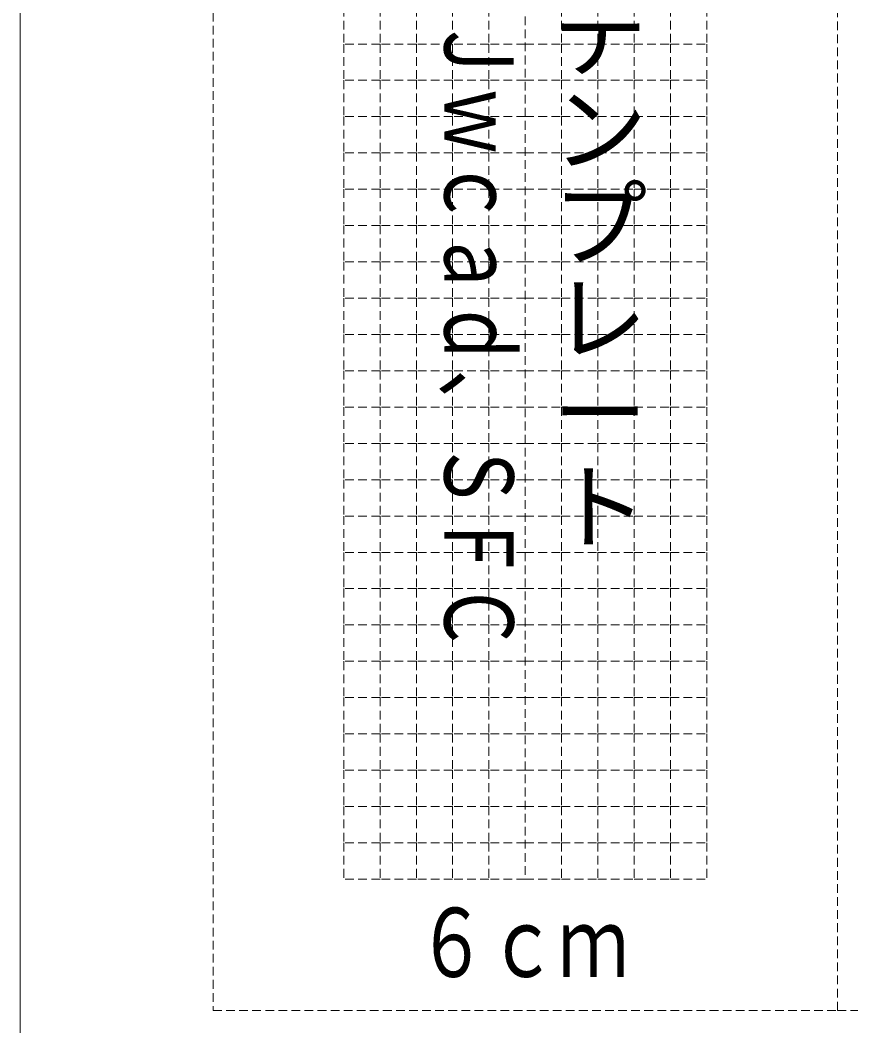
# Model space of a CAD drawing. Units: millimetres on the paper. Extents: x -148 to 223, y -210 to 210.
# Drawn here: x -148 to -33.6, y -136.3 to 2.2 of the extents above; entities that cross this region are included whole.
import ezdxf
from ezdxf.enums import TextEntityAlignment as Align

# ---------------------------------------------------------------- set-up
doc = ezdxf.new("R2010")
doc.units = ezdxf.units.MM
doc.linetypes.add('DASHED1', pattern=[1.8, 1.2, -0.6])
doc.layers.add('0-0', color=3, linetype='DASHED1', lineweight=9)
doc.styles.add('@ＭＳ ゴシック', font='')
doc.styles.add('ＭＳ ゴシック', font='')
doc.styles.get('@ＭＳ ゴシック').set_extended_font_data('@MS Gothic')
doc.styles.get('ＭＳ ゴシック').set_extended_font_data('MS Gothic')

msp = doc.modelspace()

# ---------------------------------------------------------------- linework, layer by layer
at = {"layer": '0-0'}
for p, q in [((-35.42, -134.154), (-35.42, 168.846)), ((-78.42, 108.929), (-78.42, -116.071)), ((-88.42, 3.929), (-88.42, -1.071)), ((-83.42, 3.929), (-83.42, -1.071)), ((-73.42, 3.929), (-73.42, -1.071)), ((-68.42, 3.929), (-68.42, -1.071)), ((-88.42, -1.071), (-88.42, -6.071)), ((-83.42, -1.071), (-83.42, -6.071)), ((-73.42, -1.071), (-73.42, -6.071)), ((-68.42, -1.071), (-68.42, -6.071)), ((-88.42, -6.071), (-88.42, -11.071)), ((-83.42, -6.071), (-83.42, -11.071)), ((-73.42, -6.071), (-73.42, -11.071)), ((-68.42, -6.071), (-68.42, -11.071)), ((-88.42, -11.071), (-88.42, -16.071)), ((-83.42, -11.071), (-83.42, -16.071)), ((-73.42, -11.071), (-73.42, -16.071)), ((-68.42, -11.071), (-68.42, -16.071)), ((-88.42, -16.071), (-88.42, -21.071)), ((-83.42, -16.071), (-83.42, -21.071)), ((-73.42, -16.071), (-73.42, -21.071)), ((-68.42, -16.071), (-68.42, -21.071)), ((-88.42, -21.071), (-88.42, -26.071)), ((-83.42, -21.071), (-83.42, -26.071)), ((-73.42, -21.071), (-73.42, -26.071)), ((-68.42, -21.071), (-68.42, -26.071)), ((-88.42, -26.071), (-88.42, -31.071)), ((-83.42, -26.071), (-83.42, -31.071)), ((-73.42, -26.071), (-73.42, -31.071)), ((-68.42, -26.071), (-68.42, -31.071)), ((-88.42, -31.071), (-88.42, -36.071)), ((-83.42, -31.071), (-83.42, -36.071)), ((-73.42, -31.071), (-73.42, -36.071)), ((-68.42, -31.071), (-68.42, -36.071)), ((-88.42, -36.071), (-88.42, -41.071)), ((-83.42, -36.071), (-83.42, -41.071)), ((-73.42, -36.071), (-73.42, -41.071)), ((-68.42, -36.071), (-68.42, -41.071)), ((-88.42, -41.071), (-88.42, -46.071)), ((-83.42, -41.071), (-83.42, -46.071)), ((-73.42, -41.071), (-73.42, -46.071)), ((-68.42, -41.071), (-68.42, -46.071)), ((-88.42, -46.071), (-88.42, -51.071)), ((-83.42, -46.071), (-83.42, -51.071)), ((-73.42, -46.071), (-73.42, -51.071)), ((-68.42, -46.071), (-68.42, -51.071)), ((-88.42, -51.071), (-88.42, -56.071)), ((-83.42, -51.071), (-83.42, -56.071)), ((-73.42, -51.071), (-73.42, -56.071)), ((-68.42, -51.071), (-68.42, -56.071)), ((-88.42, -56.071), (-88.42, -61.071)), ((-83.42, -56.071), (-83.42, -61.071)), ((-73.42, -56.071), (-73.42, -61.071)), ((-68.42, -56.071), (-68.42, -61.071)), ((-88.42, -61.071), (-88.42, -66.071)), ((-83.42, -61.071), (-83.42, -66.071)), ((-73.42, -61.071), (-73.42, -66.071)), ((-68.42, -61.071), (-68.42, -66.071)), ((-88.42, -66.071), (-88.42, -71.071)), ((-83.42, -66.071), (-83.42, -71.071)), ((-73.42, -66.071), (-73.42, -71.071)), ((-68.42, -66.071), (-68.42, -71.071)), ((-88.42, -71.071), (-88.42, -76.071)), ((-83.42, -71.071), (-83.42, -76.071)), ((-73.42, -71.071), (-73.42, -76.071)), ((-68.42, -71.071), (-68.42, -76.071)), ((-88.42, -76.071), (-88.42, -81.071)), ((-83.42, -76.071), (-83.42, -81.071)), ((-73.42, -76.071), (-73.42, -81.071)), ((-68.42, -76.071), (-68.42, -81.071)), ((-88.42, -81.071), (-88.42, -86.071)), ((-83.42, -81.071), (-83.42, -86.071)), ((-73.42, -81.071), (-73.42, -86.071)), ((-68.42, -81.071), (-68.42, -86.071)), ((-88.42, -86.071), (-88.42, -91.071)), ((-83.42, -86.071), (-83.42, -91.071)), ((-73.42, -86.071), (-73.42, -91.071)), ((-68.42, -86.071), (-68.42, -91.071)), ((-88.42, -91.071), (-88.42, -96.071)), ((-83.42, -91.071), (-83.42, -96.071)), ((-73.42, -91.071), (-73.42, -96.071)), ((-68.42, -91.071), (-68.42, -96.071)), ((-88.42, -96.071), (-88.42, -101.071)), ((-83.42, -96.071), (-83.42, -101.071)), ((-73.42, -96.071), (-73.42, -101.071)), ((-68.42, -96.071), (-68.42, -101.071)), ((-88.42, -101.071), (-88.42, -106.071)), ((-83.42, -101.071), (-83.42, -106.071)), ((-73.42, -101.071), (-73.42, -106.071)), ((-68.42, -101.071), (-68.42, -106.071)), ((-88.42, -106.071), (-88.42, -111.071)), ((-83.42, -106.071), (-83.42, -111.071)), ((-73.42, -106.071), (-73.42, -111.071)), ((-68.42, -106.071), (-68.42, -111.071)), ((-88.42, -111.071), (-88.42, -116.071)), ((-83.42, -111.071), (-83.42, -116.071)), ((-73.42, -111.071), (-73.42, -116.071)), ((-68.42, -111.071), (-68.42, -116.071)), ((-98.42, -116.071), (-103.42, -116.071)), ((-93.42, -116.071), (-98.42, -116.071)), ((-88.42, -116.071), (-93.42, -116.071)), ((-68.42, -116.071), (-63.42, -116.071)), ((-63.42, -116.071), (-58.42, -116.071)), ((-58.42, -116.071), (-53.42, -116.071)), ((-121.42, -134.154), (-35.42, -134.154)), ((-35.42, -134.154), (50.58, -134.154))]:
    msp.add_line(p, q, dxfattribs=at)
at = {"layer": '0-0', "color": 7, "linetype": 'Continuous'}
msp.add_lwpolyline([(148, 210), (-148, 210), (-148, -210)], dxfattribs=at)
at = {"layer": '0-0'}
for points in [[(-35.42, 168.846), (-121.42, 168.846), (-121.42, -134.154)], [(-98.42, 3.929), (-103.42, 3.929), (-103.42, -1.071)], [(-93.42, 3.929), (-98.42, 3.929), (-98.42, -1.071)], [(-88.42, 3.929), (-93.42, 3.929), (-93.42, -1.071)], [(-68.42, 3.929), (-63.42, 3.929), (-63.42, -1.071)], [(-63.42, 3.929), (-58.42, 3.929), (-58.42, -1.071)], [(-58.42, 3.929), (-53.42, 3.929), (-53.42, -1.071)], [(-98.42, -1.071), (-103.42, -1.071), (-103.42, -6.071)], [(-93.42, -1.071), (-98.42, -1.071), (-98.42, -6.071)], [(-88.42, -1.071), (-93.42, -1.071), (-93.42, -6.071)], [(-78.42, -1.071), (-83.42, -1.071), (-88.42, -1.071)], [(-78.42, -1.071), (-73.42, -1.071), (-68.42, -1.071)], [(-68.42, -1.071), (-63.42, -1.071), (-63.42, -6.071)], [(-63.42, -1.071), (-58.42, -1.071), (-58.42, -6.071)], [(-58.42, -1.071), (-53.42, -1.071), (-53.42, -6.071)], [(-98.42, -6.071), (-103.42, -6.071), (-103.42, -11.071)], [(-93.42, -6.071), (-98.42, -6.071), (-98.42, -11.071)], [(-88.42, -6.071), (-93.42, -6.071), (-93.42, -11.071)], [(-78.42, -6.071), (-83.42, -6.071), (-88.42, -6.071)], [(-78.42, -6.071), (-73.42, -6.071), (-68.42, -6.071)], [(-68.42, -6.071), (-63.42, -6.071), (-63.42, -11.071)], [(-63.42, -6.071), (-58.42, -6.071), (-58.42, -11.071)], [(-58.42, -6.071), (-53.42, -6.071), (-53.42, -11.071)], [(-98.42, -11.071), (-103.42, -11.071), (-103.42, -16.071)], [(-93.42, -11.071), (-98.42, -11.071), (-98.42, -16.071)], [(-88.42, -11.071), (-93.42, -11.071), (-93.42, -16.071)], [(-78.42, -11.071), (-83.42, -11.071), (-88.42, -11.071)], [(-78.42, -11.071), (-73.42, -11.071), (-68.42, -11.071)], [(-68.42, -11.071), (-63.42, -11.071), (-63.42, -16.071)], [(-63.42, -11.071), (-58.42, -11.071), (-58.42, -16.071)], [(-58.42, -11.071), (-53.42, -11.071), (-53.42, -16.071)], [(-98.42, -16.071), (-103.42, -16.071), (-103.42, -21.071)], [(-93.42, -16.071), (-98.42, -16.071), (-98.42, -21.071)], [(-88.42, -16.071), (-93.42, -16.071), (-93.42, -21.071)], [(-78.42, -16.071), (-83.42, -16.071), (-88.42, -16.071)], [(-78.42, -16.071), (-73.42, -16.071), (-68.42, -16.071)], [(-68.42, -16.071), (-63.42, -16.071), (-63.42, -21.071)], [(-63.42, -16.071), (-58.42, -16.071), (-58.42, -21.071)], [(-58.42, -16.071), (-53.42, -16.071), (-53.42, -21.071)], [(-98.42, -21.071), (-103.42, -21.071), (-103.42, -26.071)], [(-93.42, -21.071), (-98.42, -21.071), (-98.42, -26.071)], [(-88.42, -21.071), (-93.42, -21.071), (-93.42, -26.071)], [(-78.42, -21.071), (-83.42, -21.071), (-88.42, -21.071)], [(-78.42, -21.071), (-73.42, -21.071), (-68.42, -21.071)], [(-68.42, -21.071), (-63.42, -21.071), (-63.42, -26.071)], [(-63.42, -21.071), (-58.42, -21.071), (-58.42, -26.071)], [(-58.42, -21.071), (-53.42, -21.071), (-53.42, -26.071)], [(-98.42, -26.071), (-103.42, -26.071), (-103.42, -31.071)], [(-93.42, -26.071), (-98.42, -26.071), (-98.42, -31.071)], [(-88.42, -26.071), (-93.42, -26.071), (-93.42, -31.071)], [(-78.42, -26.071), (-83.42, -26.071), (-88.42, -26.071)], [(-78.42, -26.071), (-73.42, -26.071), (-68.42, -26.071)], [(-68.42, -26.071), (-63.42, -26.071), (-63.42, -31.071)], [(-63.42, -26.071), (-58.42, -26.071), (-58.42, -31.071)], [(-58.42, -26.071), (-53.42, -26.071), (-53.42, -31.071)], [(-98.42, -31.071), (-103.42, -31.071), (-103.42, -36.071)], [(-93.42, -31.071), (-98.42, -31.071), (-98.42, -36.071)], [(-88.42, -31.071), (-93.42, -31.071), (-93.42, -36.071)], [(-78.42, -31.071), (-83.42, -31.071), (-88.42, -31.071)], [(-78.42, -31.071), (-73.42, -31.071), (-68.42, -31.071)], [(-68.42, -31.071), (-63.42, -31.071), (-63.42, -36.071)], [(-63.42, -31.071), (-58.42, -31.071), (-58.42, -36.071)], [(-58.42, -31.071), (-53.42, -31.071), (-53.42, -36.071)], [(-98.42, -36.071), (-103.42, -36.071), (-103.42, -41.071)], [(-93.42, -36.071), (-98.42, -36.071), (-98.42, -41.071)], [(-88.42, -36.071), (-93.42, -36.071), (-93.42, -41.071)], [(-78.42, -36.071), (-83.42, -36.071), (-88.42, -36.071)], [(-78.42, -36.071), (-73.42, -36.071), (-68.42, -36.071)], [(-68.42, -36.071), (-63.42, -36.071), (-63.42, -41.071)], [(-63.42, -36.071), (-58.42, -36.071), (-58.42, -41.071)], [(-58.42, -36.071), (-53.42, -36.071), (-53.42, -41.071)], [(-98.42, -41.071), (-103.42, -41.071), (-103.42, -46.071)], [(-93.42, -41.071), (-98.42, -41.071), (-98.42, -46.071)], [(-88.42, -41.071), (-93.42, -41.071), (-93.42, -46.071)], [(-78.42, -41.071), (-83.42, -41.071), (-88.42, -41.071)], [(-78.42, -41.071), (-73.42, -41.071), (-68.42, -41.071)], [(-68.42, -41.071), (-63.42, -41.071), (-63.42, -46.071)], [(-63.42, -41.071), (-58.42, -41.071), (-58.42, -46.071)], [(-58.42, -41.071), (-53.42, -41.071), (-53.42, -46.071)], [(-98.42, -46.071), (-103.42, -46.071), (-103.42, -51.071)], [(-93.42, -46.071), (-98.42, -46.071), (-98.42, -51.071)], [(-88.42, -46.071), (-93.42, -46.071), (-93.42, -51.071)], [(-78.42, -46.071), (-83.42, -46.071), (-88.42, -46.071)], [(-78.42, -46.071), (-73.42, -46.071), (-68.42, -46.071)], [(-68.42, -46.071), (-63.42, -46.071), (-63.42, -51.071)], [(-63.42, -46.071), (-58.42, -46.071), (-58.42, -51.071)], [(-58.42, -46.071), (-53.42, -46.071), (-53.42, -51.071)], [(-98.42, -51.071), (-103.42, -51.071), (-103.42, -56.071)], [(-93.42, -51.071), (-98.42, -51.071), (-98.42, -56.071)], [(-88.42, -51.071), (-93.42, -51.071), (-93.42, -56.071)], [(-78.42, -51.071), (-83.42, -51.071), (-88.42, -51.071)], [(-78.42, -51.071), (-73.42, -51.071), (-68.42, -51.071)], [(-68.42, -51.071), (-63.42, -51.071), (-63.42, -56.071)], [(-63.42, -51.071), (-58.42, -51.071), (-58.42, -56.071)], [(-58.42, -51.071), (-53.42, -51.071), (-53.42, -56.071)], [(-98.42, -56.071), (-103.42, -56.071), (-103.42, -61.071)], [(-93.42, -56.071), (-98.42, -56.071), (-98.42, -61.071)], [(-88.42, -56.071), (-93.42, -56.071), (-93.42, -61.071)], [(-78.42, -56.071), (-83.42, -56.071), (-88.42, -56.071)], [(-78.42, -56.071), (-73.42, -56.071), (-68.42, -56.071)], [(-68.42, -56.071), (-63.42, -56.071), (-63.42, -61.071)], [(-63.42, -56.071), (-58.42, -56.071), (-58.42, -61.071)], [(-58.42, -56.071), (-53.42, -56.071), (-53.42, -61.071)], [(-98.42, -61.071), (-103.42, -61.071), (-103.42, -66.071)], [(-93.42, -61.071), (-98.42, -61.071), (-98.42, -66.071)], [(-88.42, -61.071), (-93.42, -61.071), (-93.42, -66.071)], [(-78.42, -61.071), (-83.42, -61.071), (-88.42, -61.071)], [(-78.42, -61.071), (-73.42, -61.071), (-68.42, -61.071)], [(-68.42, -61.071), (-63.42, -61.071), (-63.42, -66.071)], [(-63.42, -61.071), (-58.42, -61.071), (-58.42, -66.071)], [(-58.42, -61.071), (-53.42, -61.071), (-53.42, -66.071)], [(-98.42, -66.071), (-103.42, -66.071), (-103.42, -71.071)], [(-93.42, -66.071), (-98.42, -66.071), (-98.42, -71.071)], [(-88.42, -66.071), (-93.42, -66.071), (-93.42, -71.071)], [(-78.42, -66.071), (-83.42, -66.071), (-88.42, -66.071)], [(-78.42, -66.071), (-73.42, -66.071), (-68.42, -66.071)], [(-68.42, -66.071), (-63.42, -66.071), (-63.42, -71.071)], [(-63.42, -66.071), (-58.42, -66.071), (-58.42, -71.071)], [(-58.42, -66.071), (-53.42, -66.071), (-53.42, -71.071)], [(-98.42, -71.071), (-103.42, -71.071), (-103.42, -76.071)], [(-93.42, -71.071), (-98.42, -71.071), (-98.42, -76.071)], [(-88.42, -71.071), (-93.42, -71.071), (-93.42, -76.071)], [(-78.42, -71.071), (-83.42, -71.071), (-88.42, -71.071)], [(-78.42, -71.071), (-73.42, -71.071), (-68.42, -71.071)], [(-68.42, -71.071), (-63.42, -71.071), (-63.42, -76.071)], [(-63.42, -71.071), (-58.42, -71.071), (-58.42, -76.071)], [(-58.42, -71.071), (-53.42, -71.071), (-53.42, -76.071)], [(-98.42, -76.071), (-103.42, -76.071), (-103.42, -81.071)], [(-93.42, -76.071), (-98.42, -76.071), (-98.42, -81.071)], [(-88.42, -76.071), (-93.42, -76.071), (-93.42, -81.071)], [(-78.42, -76.071), (-83.42, -76.071), (-88.42, -76.071)], [(-78.42, -76.071), (-73.42, -76.071), (-68.42, -76.071)], [(-68.42, -76.071), (-63.42, -76.071), (-63.42, -81.071)], [(-63.42, -76.071), (-58.42, -76.071), (-58.42, -81.071)], [(-58.42, -76.071), (-53.42, -76.071), (-53.42, -81.071)], [(-98.42, -81.071), (-103.42, -81.071), (-103.42, -86.071)], [(-93.42, -81.071), (-98.42, -81.071), (-98.42, -86.071)], [(-88.42, -81.071), (-93.42, -81.071), (-93.42, -86.071)], [(-78.42, -81.071), (-83.42, -81.071), (-88.42, -81.071)], [(-78.42, -81.071), (-73.42, -81.071), (-68.42, -81.071)], [(-68.42, -81.071), (-63.42, -81.071), (-63.42, -86.071)], [(-63.42, -81.071), (-58.42, -81.071), (-58.42, -86.071)], [(-58.42, -81.071), (-53.42, -81.071), (-53.42, -86.071)], [(-98.42, -86.071), (-103.42, -86.071), (-103.42, -91.071)], [(-93.42, -86.071), (-98.42, -86.071), (-98.42, -91.071)], [(-88.42, -86.071), (-93.42, -86.071), (-93.42, -91.071)], [(-78.42, -86.071), (-83.42, -86.071), (-88.42, -86.071)], [(-78.42, -86.071), (-73.42, -86.071), (-68.42, -86.071)], [(-68.42, -86.071), (-63.42, -86.071), (-63.42, -91.071)], [(-63.42, -86.071), (-58.42, -86.071), (-58.42, -91.071)], [(-58.42, -86.071), (-53.42, -86.071), (-53.42, -91.071)], [(-98.42, -91.071), (-103.42, -91.071), (-103.42, -96.071)], [(-93.42, -91.071), (-98.42, -91.071), (-98.42, -96.071)], [(-88.42, -91.071), (-93.42, -91.071), (-93.42, -96.071)], [(-78.42, -91.071), (-83.42, -91.071), (-88.42, -91.071)], [(-78.42, -91.071), (-73.42, -91.071), (-68.42, -91.071)], [(-68.42, -91.071), (-63.42, -91.071), (-63.42, -96.071)], [(-63.42, -91.071), (-58.42, -91.071), (-58.42, -96.071)], [(-58.42, -91.071), (-53.42, -91.071), (-53.42, -96.071)], [(-98.42, -96.071), (-103.42, -96.071), (-103.42, -101.071)], [(-93.42, -96.071), (-98.42, -96.071), (-98.42, -101.071)], [(-88.42, -96.071), (-93.42, -96.071), (-93.42, -101.071)], [(-78.42, -96.071), (-83.42, -96.071), (-88.42, -96.071)], [(-78.42, -96.071), (-73.42, -96.071), (-68.42, -96.071)], [(-68.42, -96.071), (-63.42, -96.071), (-63.42, -101.071)], [(-63.42, -96.071), (-58.42, -96.071), (-58.42, -101.071)], [(-58.42, -96.071), (-53.42, -96.071), (-53.42, -101.071)], [(-98.42, -101.071), (-103.42, -101.071), (-103.42, -106.071)], [(-93.42, -101.071), (-98.42, -101.071), (-98.42, -106.071)], [(-88.42, -101.071), (-93.42, -101.071), (-93.42, -106.071)], [(-78.42, -101.071), (-83.42, -101.071), (-88.42, -101.071)], [(-78.42, -101.071), (-73.42, -101.071), (-68.42, -101.071)], [(-68.42, -101.071), (-63.42, -101.071), (-63.42, -106.071)], [(-63.42, -101.071), (-58.42, -101.071), (-58.42, -106.071)], [(-58.42, -101.071), (-53.42, -101.071), (-53.42, -106.071)], [(-98.42, -106.071), (-103.42, -106.071), (-103.42, -111.071)], [(-93.42, -106.071), (-98.42, -106.071), (-98.42, -111.071)], [(-88.42, -106.071), (-93.42, -106.071), (-93.42, -111.071)], [(-78.42, -106.071), (-83.42, -106.071), (-88.42, -106.071)], [(-78.42, -106.071), (-73.42, -106.071), (-68.42, -106.071)], [(-68.42, -106.071), (-63.42, -106.071), (-63.42, -111.071)], [(-63.42, -106.071), (-58.42, -106.071), (-58.42, -111.071)], [(-58.42, -106.071), (-53.42, -106.071), (-53.42, -111.071)], [(-98.42, -111.071), (-103.42, -111.071), (-103.42, -116.071)], [(-93.42, -111.071), (-98.42, -111.071), (-98.42, -116.071)], [(-88.42, -111.071), (-93.42, -111.071), (-93.42, -116.071)], [(-78.42, -111.071), (-83.42, -111.071), (-88.42, -111.071)], [(-78.42, -111.071), (-73.42, -111.071), (-68.42, -111.071)], [(-68.42, -111.071), (-63.42, -111.071), (-63.42, -116.071)], [(-63.42, -111.071), (-58.42, -111.071), (-58.42, -116.071)], [(-58.42, -111.071), (-53.42, -111.071), (-53.42, -116.071)], [(-78.42, -116.071), (-83.42, -116.071), (-88.42, -116.071)], [(-78.42, -116.071), (-73.42, -116.071), (-68.42, -116.071)]]:
    msp.add_lwpolyline(points, dxfattribs=at)

# ---------------------------------------------------------------- texts
at = {"layer": '0-0', "color": 7, "style": '@ＭＳ ゴシック'}
msp.add_text('（無料）背表紙テンプレート', height=9.531, rotation=270, dxfattribs=at).set_placement((-75.92, 97.868), align=Align.BOTTOM_LEFT)
at = {"layer": '0-0', "color": 7, "style": 'ＭＳ ゴシック', "width": 0.75}
msp.add_text('Ｊｗｃａｄ、ＳＦＣ', height=9.531, rotation=270, dxfattribs=at).set_placement((-92.42, 2.868), align=Align.BOTTOM_LEFT)
msp.add_text('６ｃｍ', height=9.531, dxfattribs=at).set_placement((-93.42, -132.395), align=Align.BOTTOM_LEFT)

doc.saveas('drawing.dxf')
